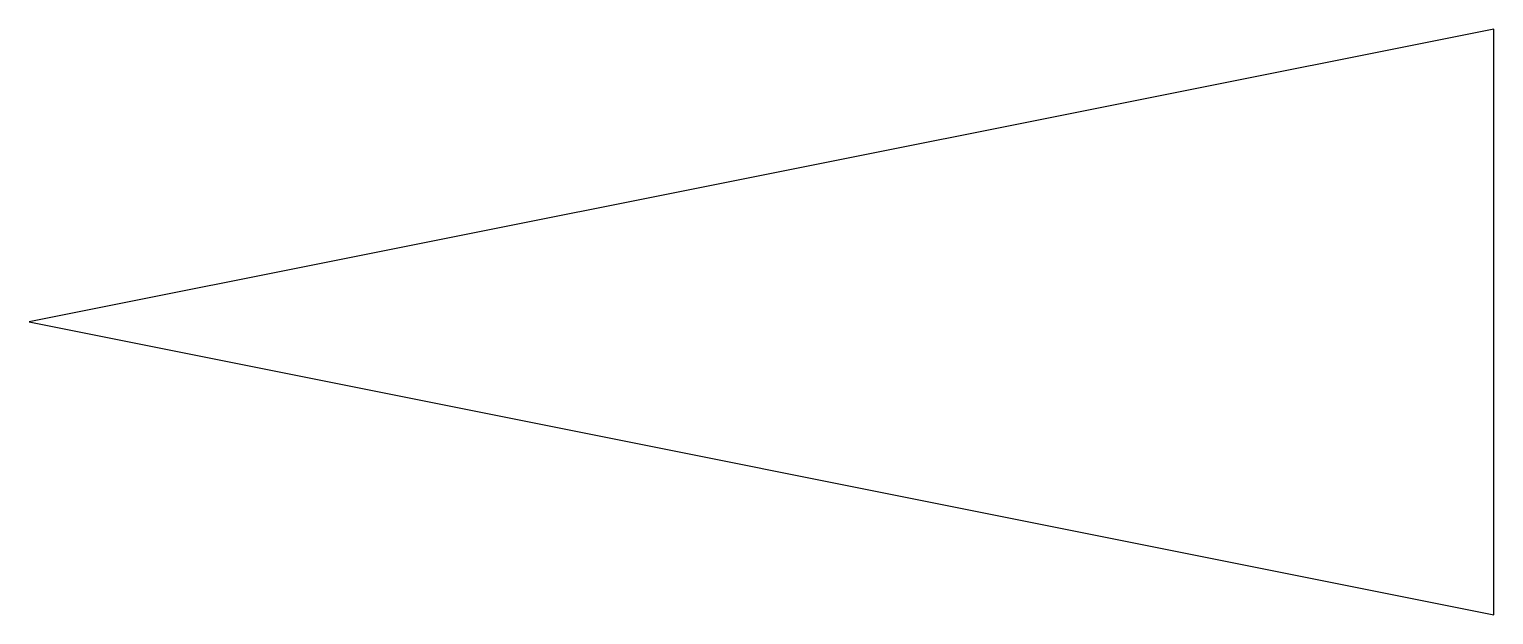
# Model space of a CAD drawing. Extents: x 0 to 4.5, y -0.9 to 0.9.
import ezdxf

# ---------------------------------------------------------------- set-up
doc = ezdxf.new("R2010")
doc.units = 0
doc.header["$LTSCALE"] = 0.2

msp = doc.modelspace()

# ---------------------------------------------------------------- linework, layer by layer
at = {"flags": 128}
msp.add_lwpolyline([(0, 0), (4.5, -0.9), (4.5, 0.9)], close=True, dxfattribs=at)

doc.saveas('drawing.dxf')
